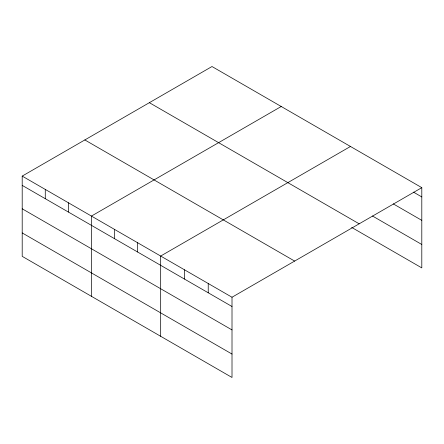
<?xml version="1.0" encoding="UTF-8"?>
<svg xmlns="http://www.w3.org/2000/svg" width="444" height="444" viewBox="0 0 444 444"><rect width="100%" height="100%" fill="white"/><g stroke="black" fill="none" stroke-linecap="round" stroke-linejoin="round"><path stroke-width="0.67" d="M232.007 329.925L232.007 297.236L22.2 176.102L22.2 256.343L232.007 377.472L232.007 329.925L22.2 208.797M351.654 227.4L421.8 267.899L421.8 187.657L211.993 66.528L22.2 176.102M281.23 106.499L91.436 216.078L91.436 296.315M350.466 146.476L160.673 256.049L160.673 336.291M232.007 297.236L421.8 187.657M413.475 192.13L421.8 196.931M393.267 203.879L421.8 220.352M372.461 215.995L421.8 244.478M149.362 102.686L359.168 223.815M84.832 139.943L294.638 261.072M22.2 185.376L232.007 306.51M22.2 232.922L232.007 354.057M208.23 283.505L208.23 292.779M184.449 269.774L184.449 279.054M137.596 242.724L137.596 251.998M114.513 229.398L114.513 238.678M68.359 202.753L68.359 212.027M45.277 189.427L45.277 198.701"/></g></svg>
